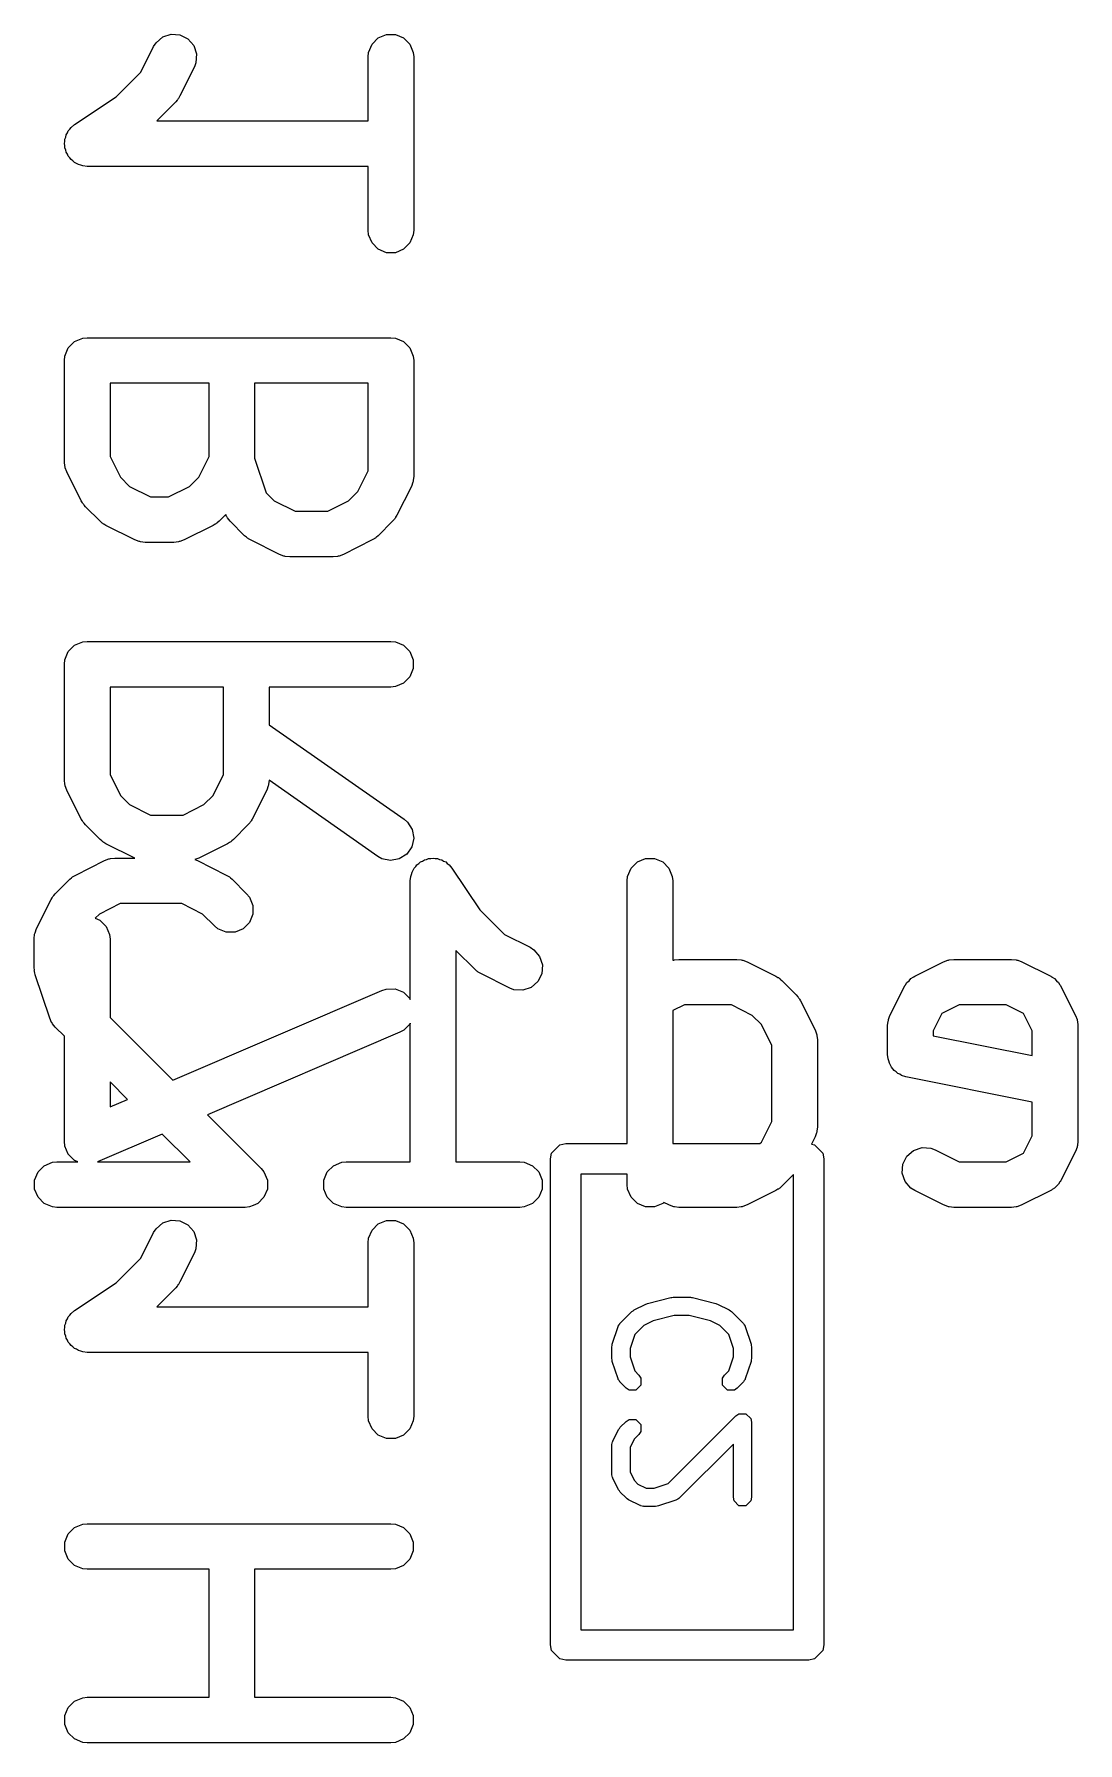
# Model space of a CAD drawing. Header units: inches. Extents: x -0.02 to 1.22, y 0 to 2.04.
# Drawn here: x 0.0693 to 0.2046, y 0.9751 to 1.1966 of the extents above; entities that cross this region are included whole.
import ezdxf

# ---------------------------------------------------------------- set-up
doc = ezdxf.new("R2010")
doc.units = ezdxf.units.IN
doc.header["$MEASUREMENT"] = 0
doc.layers.add('BLACK', color=250, linetype='CONTINUOUS')

msp = doc.modelspace()

# ---------------------------------------------------------------- linework, layer by layer
at = {"layer": 'BLACK', "linetype": 'CONTINUOUS'}
for p, q in [((0.08509, 1.19545), (0.08596, 1.19621)), ((0.08596, 1.19621), (0.08705, 1.19657)), ((0.08705, 1.19657), (0.0882, 1.19649)), ((0.0882, 1.19649), (0.08923, 1.19598)), ((0.11309, 1.19529), (0.1139, 1.1961)), ((0.1139, 1.1961), (0.11497, 1.19654)), ((0.11497, 1.19654), (0.11612, 1.19654)), ((0.11612, 1.19654), (0.11718, 1.1961)), ((0.11718, 1.1961), (0.118, 1.19529)), ((0.08312, 1.19164), (0.08478, 1.19497)), ((0.08478, 1.19497), (0.08509, 1.19545)), ((0.08923, 1.19598), (0.08999, 1.19511)), ((0.08999, 1.19511), (0.09035, 1.19401)), ((0.09035, 1.19401), (0.09027, 1.19286)), ((0.11259, 1.19364), (0.11265, 1.19422)), ((0.11265, 1.19422), (0.11309, 1.19529)), ((0.118, 1.19529), (0.11844, 1.19422)), ((0.11844, 1.19422), (0.1185, 1.19364)), ((0.07992, 1.18844), (0.08312, 1.19164)), ((0.09006, 1.19232), (0.08819, 1.18857)), ((0.09027, 1.19286), (0.09006, 1.19232)), ((0.11259, 1.18535), (0.11259, 1.19364)), ((0.1185, 1.19364), (0.1185, 1.17115)), ((0.07454, 1.18485), (0.07992, 1.18844)), ((0.08764, 1.18781), (0.08518, 1.18535)), ((0.08782, 1.18803), (0.08764, 1.18781)), ((0.08788, 1.18808), (0.08782, 1.18803)), ((0.08794, 1.18817), (0.08788, 1.18808)), ((0.088, 1.18825), (0.08794, 1.18817)), ((0.08803, 1.18833), (0.088, 1.18825)), ((0.08819, 1.18857), (0.08803, 1.18833)), ((0.08518, 1.18535), (0.11259, 1.18535)), ((0.07328, 1.18297), (0.07339, 1.18324)), ((0.07328, 1.18268), (0.07328, 1.18297)), ((0.07339, 1.18324), (0.07345, 1.18353)), ((0.07345, 1.18353), (0.07361, 1.18377)), ((0.07361, 1.18377), (0.07372, 1.18404)), ((0.07372, 1.18404), (0.07393, 1.18424)), ((0.07393, 1.18424), (0.07409, 1.18449)), ((0.07409, 1.18449), (0.07453, 1.18485)), ((0.07453, 1.18485), (0.07453, 1.18485)), ((0.07453, 1.18485), (0.07453, 1.18485)), ((0.07453, 1.18485), (0.07454, 1.18485)), ((0.07322, 1.1824), (0.07328, 1.18268)), ((0.07328, 1.18211), (0.07322, 1.1824)), ((0.07328, 1.18182), (0.07328, 1.18211)), ((0.07339, 1.18155), (0.07328, 1.18182)), ((0.07344, 1.18127), (0.07339, 1.18155)), ((0.07361, 1.18103), (0.07344, 1.18127)), ((0.07372, 1.18076), (0.07361, 1.18103)), ((0.07392, 1.18055), (0.07372, 1.18076)), ((0.07408, 1.18031), (0.07392, 1.18055)), ((0.07433, 1.18015), (0.07408, 1.18031)), ((0.07453, 1.17994), (0.07433, 1.18015)), ((0.0748, 1.17983), (0.07453, 1.17994)), ((0.07504, 1.17967), (0.0748, 1.17983)), ((0.07533, 1.17961), (0.07504, 1.17967)), ((0.0756, 1.1795), (0.07533, 1.17961)), ((0.07617, 1.17944), (0.0756, 1.1795)), ((0.11259, 1.17944), (0.07617, 1.17944)), ((0.07617, 1.17944), (0.07617, 1.17944)), ((0.07617, 1.17944), (0.07617, 1.17944)), ((0.07617, 1.17944), (0.07617, 1.17944)), ((0.11259, 1.17115), (0.11259, 1.17944)), ((0.11265, 1.17057), (0.11259, 1.17115)), ((0.11309, 1.16951), (0.11265, 1.17057)), ((0.1139, 1.16869), (0.11309, 1.16951)), ((0.118, 1.16951), (0.11718, 1.16869)), ((0.11844, 1.17057), (0.118, 1.16951)), ((0.1185, 1.17115), (0.11844, 1.17057)), ((0.11497, 1.16825), (0.1139, 1.16869)), ((0.11612, 1.16825), (0.11497, 1.16825)), ((0.11718, 1.16869), (0.11612, 1.16825)), ((0.07372, 1.15591), (0.07453, 1.15673)), ((0.07453, 1.15673), (0.0756, 1.15717)), ((0.0756, 1.15717), (0.07617, 1.15723)), ((0.07617, 1.15723), (0.11554, 1.15723)), ((0.11554, 1.15723), (0.11612, 1.15717)), ((0.11612, 1.15717), (0.11718, 1.15673)), ((0.11718, 1.15673), (0.118, 1.15591)), ((0.07322, 1.15427), (0.07328, 1.15485)), ((0.07322, 1.14115), (0.07322, 1.15427)), ((0.07328, 1.15485), (0.07372, 1.15591)), ((0.118, 1.15591), (0.11844, 1.15485)), ((0.11844, 1.15485), (0.1185, 1.15427)), ((0.1185, 1.15427), (0.1185, 1.13928)), ((0.09197, 1.15132), (0.07913, 1.15132)), ((0.07913, 1.15132), (0.07913, 1.14185)), ((0.09197, 1.14185), (0.09197, 1.15132)), ((0.11259, 1.15132), (0.09787, 1.15132)), ((0.09787, 1.15132), (0.09787, 1.14163)), ((0.11259, 1.13997), (0.11259, 1.15132)), ((0.07328, 1.14058), (0.07322, 1.14115)), ((0.07913, 1.14185), (0.08048, 1.13915)), ((0.09062, 1.13915), (0.09197, 1.14185)), ((0.09787, 1.14163), (0.09938, 1.13712)), ((0.07332, 1.14048), (0.07328, 1.14058)), ((0.07333, 1.14037), (0.07332, 1.14048)), ((0.07353, 1.13983), (0.07333, 1.14037)), ((0.07541, 1.13608), (0.07353, 1.13983)), ((0.08048, 1.13915), (0.08167, 1.13795)), ((0.08942, 1.13795), (0.09062, 1.13915)), ((0.11124, 1.13728), (0.11259, 1.13997)), ((0.11839, 1.1385), (0.11819, 1.13796)), ((0.1184, 1.1386), (0.11839, 1.1385)), ((0.11844, 1.1387), (0.1184, 1.1386)), ((0.1185, 1.13928), (0.11844, 1.1387)), ((0.08167, 1.13795), (0.08437, 1.1366)), ((0.08437, 1.1366), (0.08673, 1.1366)), ((0.08673, 1.1366), (0.08942, 1.13795)), ((0.09938, 1.13712), (0.10042, 1.13608)), ((0.11005, 1.13608), (0.11124, 1.13728)), ((0.11819, 1.13796), (0.11631, 1.13421)), ((0.07556, 1.13583), (0.07541, 1.13608)), ((0.07559, 1.13576), (0.07556, 1.13583)), ((0.07566, 1.13568), (0.07559, 1.13576)), ((0.07572, 1.13559), (0.07566, 1.13568)), ((0.07578, 1.13554), (0.07572, 1.13559)), ((0.07596, 1.13531), (0.07578, 1.13554)), ((0.07784, 1.13344), (0.07596, 1.13531)), ((0.09412, 1.1343), (0.09326, 1.13344)), ((0.09423, 1.13406), (0.09412, 1.1343)), ((0.0943, 1.13398), (0.09423, 1.13406)), ((0.09434, 1.13389), (0.0943, 1.13398)), ((0.10042, 1.13608), (0.10312, 1.13473)), ((0.10312, 1.13473), (0.10735, 1.13473)), ((0.10735, 1.13473), (0.11005, 1.13608)), ((0.11631, 1.13421), (0.11615, 1.13396)), ((0.07806, 1.13325), (0.07784, 1.13344)), ((0.07811, 1.13319), (0.07806, 1.13325)), ((0.0782, 1.13314), (0.07811, 1.13319)), ((0.07828, 1.13307), (0.0782, 1.13314)), ((0.07835, 1.13304), (0.07828, 1.13307)), ((0.0786, 1.13289), (0.07835, 1.13304)), ((0.08235, 1.13101), (0.0786, 1.13289)), ((0.09249, 1.13289), (0.08874, 1.13101)), ((0.09274, 1.13304), (0.09249, 1.13289)), ((0.09281, 1.13307), (0.09274, 1.13304)), ((0.09289, 1.13314), (0.09281, 1.13307)), ((0.09298, 1.13319), (0.09289, 1.13314)), ((0.09303, 1.13325), (0.09298, 1.13319)), ((0.09326, 1.13344), (0.09303, 1.13325)), ((0.09471, 1.13344), (0.09434, 1.13389)), ((0.09658, 1.13156), (0.09471, 1.13344)), ((0.11576, 1.13344), (0.11388, 1.13156)), ((0.11594, 1.13367), (0.11576, 1.13344)), ((0.116, 1.13372), (0.11594, 1.13367)), ((0.11606, 1.13381), (0.116, 1.13372)), ((0.11612, 1.13389), (0.11606, 1.13381)), ((0.11615, 1.13396), (0.11612, 1.13389)), ((0.08289, 1.1308), (0.08235, 1.13101)), ((0.083, 1.1308), (0.08289, 1.1308)), ((0.0831, 1.13076), (0.083, 1.1308)), ((0.08367, 1.1307), (0.0831, 1.13076)), ((0.08742, 1.1307), (0.08367, 1.1307)), ((0.088, 1.13076), (0.08742, 1.1307)), ((0.0881, 1.1308), (0.088, 1.13076)), ((0.0882, 1.1308), (0.0881, 1.1308)), ((0.08874, 1.13101), (0.0882, 1.1308)), ((0.09681, 1.13138), (0.09658, 1.13156)), ((0.09686, 1.13132), (0.09681, 1.13138)), ((0.09695, 1.13126), (0.09686, 1.13132)), ((0.09703, 1.1312), (0.09695, 1.13126)), ((0.0971, 1.13117), (0.09703, 1.1312)), ((0.09735, 1.13101), (0.0971, 1.13117)), ((0.1011, 1.12914), (0.09735, 1.13101)), ((0.11311, 1.13101), (0.10937, 1.12914)), ((0.11336, 1.13117), (0.11311, 1.13101)), ((0.11343, 1.1312), (0.11336, 1.13117)), ((0.11352, 1.13126), (0.11343, 1.1312)), ((0.1136, 1.13132), (0.11352, 1.13126)), ((0.11366, 1.13138), (0.1136, 1.13132)), ((0.11388, 1.13156), (0.11366, 1.13138)), ((0.10164, 1.12893), (0.1011, 1.12914)), ((0.10175, 1.12892), (0.10164, 1.12893)), ((0.10184, 1.12888), (0.10175, 1.12892)), ((0.10242, 1.12882), (0.10184, 1.12888)), ((0.10804, 1.12882), (0.10242, 1.12882)), ((0.10862, 1.12888), (0.10804, 1.12882)), ((0.10872, 1.12892), (0.10862, 1.12888)), ((0.10882, 1.12893), (0.10872, 1.12892)), ((0.10937, 1.12914), (0.10882, 1.12893)), ((0.07328, 1.11548), (0.07372, 1.11654)), ((0.07372, 1.11654), (0.07453, 1.11736)), ((0.07453, 1.11736), (0.0756, 1.1178)), ((0.0756, 1.1178), (0.07617, 1.11786)), ((0.07617, 1.11786), (0.11554, 1.11786)), ((0.11554, 1.11786), (0.11612, 1.1178)), ((0.11612, 1.1178), (0.11718, 1.11736)), ((0.11718, 1.11736), (0.118, 1.11654)), ((0.118, 1.11654), (0.11844, 1.11548)), ((0.07322, 1.1149), (0.07328, 1.11548)), ((0.07322, 1.09991), (0.07322, 1.1149)), ((0.11844, 1.11433), (0.118, 1.11326)), ((0.11844, 1.11548), (0.11844, 1.11433)), ((0.09384, 1.11195), (0.07913, 1.11195)), ((0.07913, 1.11195), (0.07913, 1.1006)), ((0.09384, 1.1006), (0.09384, 1.11195)), ((0.11554, 1.11195), (0.09975, 1.11195)), ((0.09975, 1.11195), (0.09975, 1.10707)), ((0.11612, 1.11201), (0.11554, 1.11195)), ((0.11718, 1.11245), (0.11612, 1.11201)), ((0.118, 1.11326), (0.11718, 1.11245)), ((0.09975, 1.10707), (0.11724, 1.09483)), ((0.07328, 1.09933), (0.07322, 1.09991)), ((0.07332, 1.09923), (0.07328, 1.09933)), ((0.07333, 1.09913), (0.07332, 1.09923)), ((0.07353, 1.09859), (0.07333, 1.09913)), ((0.07541, 1.09484), (0.07353, 1.09859)), ((0.07913, 1.1006), (0.08048, 1.09791)), ((0.09249, 1.09791), (0.09384, 1.1006)), ((0.09944, 1.09859), (0.09756, 1.09484)), ((0.09964, 1.09913), (0.09944, 1.09859)), ((0.09965, 1.09923), (0.09964, 1.09913)), ((0.09969, 1.09933), (0.09965, 1.09923)), ((0.09974, 1.09986), (0.09969, 1.09933)), ((0.11385, 1.08999), (0.09974, 1.09986)), ((0.08048, 1.09791), (0.08167, 1.09671)), ((0.08167, 1.09671), (0.08437, 1.09536)), ((0.0886, 1.09536), (0.0913, 1.09671)), ((0.0913, 1.09671), (0.09249, 1.09791)), ((0.07556, 1.09459), (0.07541, 1.09484)), ((0.07559, 1.09452), (0.07556, 1.09459)), ((0.07566, 1.09444), (0.07559, 1.09452)), ((0.07572, 1.09435), (0.07566, 1.09444)), ((0.07578, 1.0943), (0.07572, 1.09435)), ((0.07596, 1.09407), (0.07578, 1.0943)), ((0.08437, 1.09536), (0.0886, 1.09536)), ((0.0972, 1.0943), (0.09701, 1.09407)), ((0.09725, 1.09435), (0.0972, 1.0943)), ((0.09731, 1.09444), (0.09725, 1.09435)), ((0.09738, 1.09452), (0.09731, 1.09444)), ((0.09741, 1.09459), (0.09738, 1.09452)), ((0.09756, 1.09484), (0.09741, 1.09459)), ((0.11724, 1.09483), (0.11768, 1.09445)), ((0.11768, 1.09445), (0.1183, 1.09348)), ((0.07784, 1.09219), (0.07596, 1.09407)), ((0.07806, 1.09201), (0.07784, 1.09219)), ((0.07811, 1.09195), (0.07806, 1.09201)), ((0.0782, 1.09189), (0.07811, 1.09195)), ((0.09486, 1.09195), (0.09477, 1.09189)), ((0.09491, 1.09201), (0.09486, 1.09195)), ((0.09513, 1.09219), (0.09491, 1.09201)), ((0.09701, 1.09407), (0.09513, 1.09219)), ((0.1185, 1.09234), (0.11825, 1.09122)), ((0.1183, 1.09348), (0.1185, 1.09234)), ((0.07828, 1.09183), (0.0782, 1.09189)), ((0.07835, 1.0918), (0.07828, 1.09183)), ((0.0786, 1.09164), (0.07835, 1.0918)), ((0.08234, 1.08977), (0.0786, 1.09164)), ((0.07908, 1.08967), (0.07918, 1.08971)), ((0.07918, 1.08971), (0.07975, 1.08977)), ((0.07975, 1.08977), (0.08234, 1.08977)), ((0.09062, 1.08977), (0.09013, 1.08958)), ((0.09437, 1.09164), (0.09062, 1.08977)), ((0.09462, 1.0918), (0.09437, 1.09164)), ((0.09469, 1.09183), (0.09462, 1.0918)), ((0.09477, 1.09189), (0.09469, 1.09183)), ((0.11436, 1.0897), (0.11385, 1.08999)), ((0.11548, 1.08946), (0.11436, 1.0897)), ((0.11759, 1.09027), (0.11661, 1.08966)), ((0.11825, 1.09122), (0.11759, 1.09027)), ((0.12015, 1.0896), (0.12042, 1.08971)), ((0.12042, 1.08971), (0.12071, 1.08971)), ((0.12071, 1.08971), (0.121, 1.08977)), ((0.121, 1.08977), (0.12128, 1.08971)), ((0.12128, 1.08971), (0.12157, 1.08971)), ((0.12157, 1.08971), (0.12184, 1.0896)), ((0.14748, 1.08927), (0.14854, 1.08971)), ((0.14854, 1.08971), (0.14969, 1.08971)), ((0.14969, 1.08971), (0.15076, 1.08927)), ((0.07443, 1.08743), (0.07468, 1.08758)), ((0.07468, 1.08758), (0.07843, 1.08946)), ((0.07843, 1.08946), (0.07897, 1.08967)), ((0.07897, 1.08967), (0.07908, 1.08967)), ((0.09013, 1.08958), (0.09045, 1.08946)), ((0.09045, 1.08946), (0.0942, 1.08758)), ((0.0942, 1.08758), (0.09444, 1.08743)), ((0.11661, 1.08966), (0.11548, 1.08946)), ((0.1181, 1.08739), (0.11821, 1.08766)), ((0.11821, 1.08766), (0.11827, 1.08795)), ((0.11827, 1.08795), (0.11843, 1.08819)), ((0.11843, 1.08819), (0.11854, 1.08846)), ((0.11854, 1.08846), (0.11875, 1.08867)), ((0.11875, 1.08867), (0.11891, 1.08891)), ((0.11891, 1.08891), (0.11915, 1.08907)), ((0.11915, 1.08907), (0.11936, 1.08927)), ((0.11936, 1.08927), (0.11963, 1.08939)), ((0.11963, 1.08939), (0.11987, 1.08955)), ((0.11987, 1.08955), (0.12015, 1.0896)), ((0.12184, 1.0896), (0.12213, 1.08954)), ((0.12213, 1.08954), (0.12237, 1.08938)), ((0.12237, 1.08938), (0.12264, 1.08927)), ((0.12264, 1.08927), (0.12284, 1.08907)), ((0.12284, 1.08907), (0.12309, 1.0889)), ((0.12309, 1.0889), (0.12345, 1.08846)), ((0.12345, 1.08846), (0.12345, 1.08846)), ((0.12345, 1.08846), (0.12345, 1.08846)), ((0.12345, 1.08846), (0.12345, 1.08846)), ((0.12345, 1.08846), (0.12704, 1.08308)), ((0.14622, 1.08739), (0.14666, 1.08846)), ((0.14666, 1.08846), (0.14748, 1.08927)), ((0.15076, 1.08927), (0.15157, 1.08846)), ((0.15157, 1.08846), (0.15201, 1.08739)), ((0.07204, 1.08516), (0.07391, 1.08703)), ((0.07391, 1.08703), (0.07414, 1.08722)), ((0.07414, 1.08722), (0.07419, 1.08728)), ((0.07419, 1.08728), (0.07428, 1.08733)), ((0.07428, 1.08733), (0.07436, 1.0874)), ((0.07436, 1.0874), (0.07443, 1.08743)), ((0.09444, 1.08743), (0.09452, 1.0874)), ((0.09452, 1.0874), (0.0946, 1.08733)), ((0.0946, 1.08733), (0.09469, 1.08728)), ((0.09469, 1.08728), (0.09474, 1.08722)), ((0.09474, 1.08722), (0.09496, 1.08703)), ((0.09496, 1.08703), (0.09684, 1.08516)), ((0.11804, 1.07143), (0.11804, 1.08682)), ((0.11804, 1.08682), (0.11804, 1.08682)), ((0.11804, 1.08682), (0.11804, 1.08682)), ((0.11804, 1.08682), (0.11805, 1.08682)), ((0.11805, 1.08682), (0.1181, 1.08739)), ((0.14617, 1.08682), (0.14622, 1.08739)), ((0.14617, 1.05276), (0.14617, 1.08682)), ((0.15201, 1.08739), (0.15207, 1.08682)), ((0.15207, 1.08682), (0.15207, 1.07654)), ((0.06961, 1.08064), (0.07149, 1.08439)), ((0.07149, 1.08439), (0.07164, 1.08464)), ((0.07164, 1.08464), (0.07167, 1.08471)), ((0.07167, 1.08471), (0.07174, 1.08479)), ((0.07174, 1.08479), (0.0718, 1.08488)), ((0.0718, 1.08488), (0.07185, 1.08493)), ((0.07185, 1.08493), (0.07204, 1.08516)), ((0.08045, 1.08387), (0.07775, 1.08252)), ((0.08843, 1.08387), (0.08045, 1.08387)), ((0.09113, 1.08252), (0.08843, 1.08387)), ((0.09684, 1.08516), (0.09721, 1.08471)), ((0.09721, 1.08471), (0.09765, 1.08364)), ((0.09765, 1.08364), (0.09765, 1.08249)), ((0.12704, 1.08308), (0.13025, 1.07987)), ((0.07775, 1.08252), (0.07722, 1.08199)), ((0.07722, 1.08199), (0.07781, 1.08174)), ((0.07781, 1.08174), (0.07863, 1.08092)), ((0.07863, 1.08092), (0.07907, 1.07986)), ((0.09266, 1.08098), (0.09113, 1.08252)), ((0.09311, 1.08061), (0.09266, 1.08098)), ((0.09721, 1.08143), (0.09639, 1.08061)), ((0.09765, 1.08249), (0.09721, 1.08143)), ((0.0693, 1.07932), (0.06936, 1.0799)), ((0.0693, 1.07557), (0.0693, 1.07932)), ((0.06936, 1.0799), (0.0694, 1.07999)), ((0.0694, 1.07999), (0.06941, 1.0801)), ((0.06941, 1.0801), (0.06961, 1.08064)), ((0.07907, 1.07986), (0.07913, 1.07928)), ((0.07913, 1.07928), (0.07913, 1.06912)), ((0.09417, 1.08017), (0.09311, 1.08061)), ((0.09533, 1.08017), (0.09417, 1.08017)), ((0.09639, 1.08061), (0.09533, 1.08017)), ((0.13025, 1.07987), (0.13357, 1.07821)), ((0.12641, 1.07536), (0.12395, 1.07781)), ((0.12395, 1.07781), (0.12395, 1.0504)), ((0.13357, 1.07821), (0.13406, 1.0779)), ((0.13406, 1.0779), (0.13481, 1.07703)), ((0.13481, 1.07703), (0.13518, 1.07594)), ((0.15207, 1.07654), (0.15209, 1.07654)), ((0.15209, 1.07654), (0.15219, 1.07655)), ((0.15219, 1.07655), (0.15229, 1.07659)), ((0.15229, 1.07659), (0.15287, 1.07665)), ((0.15287, 1.07665), (0.16037, 1.07665)), ((0.16037, 1.07665), (0.16094, 1.07659)), ((0.16094, 1.07659), (0.16104, 1.07655)), ((0.16104, 1.07655), (0.16115, 1.07654)), ((0.16115, 1.07654), (0.16169, 1.07634)), ((0.18717, 1.07634), (0.18771, 1.07654)), ((0.18771, 1.07654), (0.18781, 1.07655)), ((0.18781, 1.07655), (0.18791, 1.07659)), ((0.18791, 1.07659), (0.18849, 1.07665)), ((0.18849, 1.07665), (0.19599, 1.07665)), ((0.19599, 1.07665), (0.19656, 1.07659)), ((0.19656, 1.07659), (0.19666, 1.07655)), ((0.19666, 1.07655), (0.19677, 1.07654)), ((0.19677, 1.07654), (0.19731, 1.07634)), ((0.06933, 1.07528), (0.0693, 1.07557)), ((0.06932, 1.0752), (0.06933, 1.07528)), ((0.06935, 1.0751), (0.06932, 1.0752)), ((0.06936, 1.07499), (0.06935, 1.0751)), ((0.06939, 1.07492), (0.06936, 1.07499)), ((0.06945, 1.07464), (0.06939, 1.07492)), ((0.07133, 1.06901), (0.06945, 1.07464)), ((0.12663, 1.07517), (0.12641, 1.07536)), ((0.12669, 1.07511), (0.12663, 1.07517)), ((0.12677, 1.07506), (0.12669, 1.07511)), ((0.12686, 1.07499), (0.12677, 1.07506)), ((0.12693, 1.07496), (0.12686, 1.07499)), ((0.12718, 1.0748), (0.12693, 1.07496)), ((0.13093, 1.07293), (0.12718, 1.0748)), ((0.13509, 1.07479), (0.13458, 1.07376)), ((0.13518, 1.07594), (0.13509, 1.07479)), ((0.16169, 1.07634), (0.16544, 1.07446)), ((0.16544, 1.07446), (0.16569, 1.07431)), ((0.16569, 1.07431), (0.16576, 1.07428)), ((0.16576, 1.07428), (0.16584, 1.07421)), ((0.16584, 1.07421), (0.16593, 1.07415)), ((0.18293, 1.07415), (0.18322, 1.07434)), ((0.18322, 1.07434), (0.18328, 1.07439)), ((0.18328, 1.07439), (0.18332, 1.0744)), ((0.18332, 1.0744), (0.18342, 1.07446)), ((0.18342, 1.07446), (0.18717, 1.07634)), ((0.19731, 1.07634), (0.20106, 1.07446)), ((0.20106, 1.07446), (0.20115, 1.0744)), ((0.20115, 1.0744), (0.2012, 1.07439)), ((0.2012, 1.07439), (0.20126, 1.07434)), ((0.20126, 1.07434), (0.20155, 1.07415)), ((0.08725, 1.061), (0.11438, 1.07262)), ((0.11438, 1.07262), (0.11493, 1.0728)), ((0.11493, 1.0728), (0.11608, 1.07281)), ((0.11608, 1.07281), (0.11715, 1.07238)), ((0.11715, 1.07238), (0.11798, 1.07158)), ((0.13147, 1.07272), (0.13093, 1.07293)), ((0.13262, 1.07264), (0.13147, 1.07272)), ((0.13371, 1.073), (0.13262, 1.07264)), ((0.13458, 1.07376), (0.13371, 1.073)), ((0.16593, 1.07415), (0.16598, 1.07409)), ((0.16598, 1.07409), (0.1662, 1.07391)), ((0.1662, 1.07391), (0.16808, 1.07203)), ((0.16808, 1.07203), (0.16827, 1.07181)), ((0.18022, 1.06939), (0.1821, 1.07314)), ((0.1821, 1.07314), (0.18216, 1.07324)), ((0.18216, 1.07324), (0.18217, 1.07328)), ((0.18217, 1.07328), (0.18222, 1.07334)), ((0.18222, 1.07334), (0.18241, 1.07363)), ((0.18241, 1.07363), (0.18269, 1.07387)), ((0.18269, 1.07387), (0.18293, 1.07415)), ((0.20155, 1.07415), (0.20179, 1.07387)), ((0.20179, 1.07387), (0.20207, 1.07363)), ((0.20207, 1.07363), (0.20225, 1.07334)), ((0.20225, 1.07334), (0.2023, 1.07328)), ((0.2023, 1.07328), (0.20232, 1.07324)), ((0.20232, 1.07324), (0.20238, 1.07314)), ((0.20238, 1.07314), (0.20425, 1.06939)), ((0.11798, 1.07158), (0.11804, 1.07143)), ((0.15357, 1.07074), (0.15207, 1.07)), ((0.15207, 1.07), (0.15207, 1.05276)), ((0.15967, 1.07074), (0.15357, 1.07074)), ((0.16237, 1.06939), (0.15967, 1.07074)), ((0.16827, 1.07181), (0.16832, 1.07176)), ((0.16832, 1.07176), (0.16838, 1.07167)), ((0.16838, 1.07167), (0.16845, 1.07159)), ((0.16845, 1.07159), (0.16848, 1.07151)), ((0.16848, 1.07151), (0.16863, 1.07127)), ((0.16863, 1.07127), (0.17051, 1.06752)), ((0.18919, 1.07074), (0.18694, 1.06962)), ((0.19529, 1.07074), (0.18919, 1.07074)), ((0.19754, 1.06962), (0.19529, 1.07074)), ((0.07156, 1.06848), (0.07133, 1.06901)), ((0.07163, 1.0684), (0.07156, 1.06848)), ((0.07167, 1.0683), (0.07163, 1.0684)), ((0.07204, 1.06786), (0.07167, 1.0683)), ((0.07322, 1.06668), (0.07204, 1.06786)), ((0.07913, 1.06912), (0.08725, 1.061)), ((0.11802, 1.0683), (0.11721, 1.06748)), ((0.11804, 1.06836), (0.11802, 1.0683)), ((0.11804, 1.0504), (0.11804, 1.06836)), ((0.16356, 1.0682), (0.16237, 1.06939)), ((0.16491, 1.0655), (0.16356, 1.0682)), ((0.17991, 1.06807), (0.17997, 1.06865)), ((0.17991, 1.06432), (0.17991, 1.06807)), ((0.17997, 1.06865), (0.18001, 1.06874)), ((0.18001, 1.06874), (0.18002, 1.06885)), ((0.18002, 1.06885), (0.18022, 1.06939)), ((0.18694, 1.06962), (0.18582, 1.06737)), ((0.19866, 1.06737), (0.19754, 1.06962)), ((0.20425, 1.06939), (0.20446, 1.06885)), ((0.20446, 1.06885), (0.20447, 1.06874)), ((0.20447, 1.06874), (0.20451, 1.06865)), ((0.20451, 1.06865), (0.20456, 1.06807)), ((0.20456, 1.06807), (0.20456, 1.05307)), ((0.07322, 1.05304), (0.07322, 1.06668)), ((0.11671, 1.0672), (0.09175, 1.0565)), ((0.11721, 1.06748), (0.11671, 1.0672)), ((0.16491, 1.05564), (0.16491, 1.0655)), ((0.17051, 1.06752), (0.17071, 1.06698)), ((0.17071, 1.06698), (0.17072, 1.06687)), ((0.17072, 1.06687), (0.17076, 1.06677)), ((0.17076, 1.06677), (0.17082, 1.0662)), ((0.17082, 1.0662), (0.17082, 1.05495)), ((0.18582, 1.06737), (0.18582, 1.06674)), ((0.18582, 1.06674), (0.19866, 1.06417)), ((0.19866, 1.06417), (0.19866, 1.06737)), ((0.17997, 1.06374), (0.17991, 1.06432)), ((0.18008, 1.06348), (0.17997, 1.06374)), ((0.18014, 1.06319), (0.18008, 1.06348)), ((0.1803, 1.06295), (0.18014, 1.06319)), ((0.18041, 1.06268), (0.1803, 1.06295)), ((0.18061, 1.06248), (0.18041, 1.06268)), ((0.18077, 1.06224), (0.18061, 1.06248)), ((0.18102, 1.06207), (0.18077, 1.06224)), ((0.18122, 1.06187), (0.18102, 1.06207)), ((0.18149, 1.06176), (0.18122, 1.06187)), ((0.18173, 1.06159), (0.18149, 1.06176)), ((0.18229, 1.06143), (0.18173, 1.06159)), ((0.19866, 1.05815), (0.18229, 1.06143)), ((0.08141, 1.05849), (0.07913, 1.06077)), ((0.07913, 1.06077), (0.07913, 1.05752)), ((0.07913, 1.05752), (0.08141, 1.05849)), ((0.09175, 1.0565), (0.09871, 1.04954)), ((0.19866, 1.05377), (0.19866, 1.05815)), ((0.16356, 1.05295), (0.16491, 1.05564)), ((0.17072, 1.05427), (0.17071, 1.05417)), ((0.17076, 1.05437), (0.17072, 1.05427)), ((0.17082, 1.05495), (0.17076, 1.05437)), ((0.07328, 1.05246), (0.07322, 1.05304)), ((0.07328, 1.05244), (0.07328, 1.05246)), ((0.07329, 1.05243), (0.07328, 1.05244)), ((0.07351, 1.05191), (0.07329, 1.05243)), ((0.0859, 1.05399), (0.07752, 1.0504)), ((0.0895, 1.0504), (0.0859, 1.05399)), ((0.13637, 1.05154), (0.13744, 1.05261)), ((0.13744, 1.05261), (0.13819, 1.05276)), ((0.13819, 1.05276), (0.14617, 1.05276)), ((0.15207, 1.05276), (0.16337, 1.05276)), ((0.16337, 1.05276), (0.16356, 1.05295)), ((0.17051, 1.05363), (0.17004, 1.05269)), ((0.17004, 1.05269), (0.17044, 1.05261)), ((0.17044, 1.05261), (0.1715, 1.05154)), ((0.17071, 1.05417), (0.17051, 1.05363)), ((0.18328, 1.05189), (0.18437, 1.05225)), ((0.18437, 1.05225), (0.18552, 1.05217)), ((0.18552, 1.05217), (0.18606, 1.05196)), ((0.19754, 1.05152), (0.19866, 1.05377)), ((0.20446, 1.05229), (0.20425, 1.05175)), ((0.20447, 1.0524), (0.20446, 1.05229)), ((0.20451, 1.0525), (0.20447, 1.0524)), ((0.20456, 1.05307), (0.20451, 1.0525)), ((0.0698, 1.04909), (0.07061, 1.0499)), ((0.07061, 1.0499), (0.07168, 1.05034)), ((0.07168, 1.05034), (0.07225, 1.0504)), ((0.07225, 1.0504), (0.07497, 1.0504)), ((0.07372, 1.0514), (0.07351, 1.05191)), ((0.07373, 1.05138), (0.07372, 1.0514)), ((0.07374, 1.05137), (0.07373, 1.05138)), ((0.07414, 1.05098), (0.07374, 1.05137)), ((0.07453, 1.05058), (0.07414, 1.05098)), ((0.07455, 1.05058), (0.07453, 1.05058)), ((0.07456, 1.05056), (0.07455, 1.05058)), ((0.07497, 1.0504), (0.07456, 1.05056)), ((0.07752, 1.0504), (0.0895, 1.0504)), ((0.10729, 1.04909), (0.10811, 1.0499)), ((0.10811, 1.0499), (0.10917, 1.05034)), ((0.10917, 1.05034), (0.10975, 1.0504)), ((0.10975, 1.0504), (0.11804, 1.0504)), ((0.12395, 1.0504), (0.13225, 1.0504)), ((0.13225, 1.0504), (0.13282, 1.05034)), ((0.13282, 1.05034), (0.13389, 1.0499)), ((0.13389, 1.0499), (0.1347, 1.04909)), ((0.13622, 1.05079), (0.13637, 1.05154)), ((0.13622, 0.9878), (0.13622, 1.05079)), ((0.1715, 1.05154), (0.17165, 1.05079)), ((0.17165, 1.05079), (0.17165, 0.9878)), ((0.18181, 1.04895), (0.18189, 1.0501)), ((0.18189, 1.0501), (0.18241, 1.05113)), ((0.18241, 1.05113), (0.18328, 1.05189)), ((0.18606, 1.05196), (0.18919, 1.0504)), ((0.18919, 1.0504), (0.19529, 1.0504)), ((0.19529, 1.0504), (0.19754, 1.05152)), ((0.20425, 1.05175), (0.20238, 1.048)), ((0.06936, 1.04802), (0.0698, 1.04909)), ((0.06936, 1.04687), (0.06936, 1.04802)), ((0.09871, 1.04954), (0.09908, 1.04909)), ((0.09908, 1.04909), (0.09952, 1.04802)), ((0.09952, 1.04802), (0.09952, 1.04687)), ((0.10685, 1.04802), (0.10729, 1.04909)), ((0.10685, 1.04687), (0.10685, 1.04802)), ((0.1347, 1.04909), (0.13514, 1.04802)), ((0.13514, 1.04802), (0.13514, 1.04687)), ((0.14016, 1.04882), (0.14016, 0.98976)), ((0.14617, 1.04882), (0.14016, 1.04882)), ((0.14617, 1.04745), (0.14617, 1.04882)), ((0.16772, 1.04875), (0.1662, 1.04723)), ((0.16772, 0.98976), (0.16772, 1.04875)), ((0.18217, 1.04786), (0.18181, 1.04895)), ((0.18293, 1.04699), (0.18217, 1.04786)), ((0.20225, 1.0478), (0.20207, 1.04751)), ((0.2023, 1.04786), (0.20225, 1.0478)), ((0.20232, 1.04791), (0.2023, 1.04786)), ((0.20238, 1.048), (0.20232, 1.04791)), ((0.0698, 1.04581), (0.06936, 1.04687)), ((0.07061, 1.04499), (0.0698, 1.04581)), ((0.09908, 1.04581), (0.09827, 1.04499)), ((0.09952, 1.04687), (0.09908, 1.04581)), ((0.10729, 1.04581), (0.10685, 1.04687)), ((0.10811, 1.04499), (0.10729, 1.04581)), ((0.1347, 1.04581), (0.13389, 1.04499)), ((0.13514, 1.04687), (0.1347, 1.04581)), ((0.14622, 1.04687), (0.14617, 1.04745)), ((0.14666, 1.04581), (0.14622, 1.04687)), ((0.14748, 1.04499), (0.14666, 1.04581)), ((0.16544, 1.04668), (0.16169, 1.04481)), ((0.16569, 1.04684), (0.16544, 1.04668)), ((0.16576, 1.04687), (0.16569, 1.04684)), ((0.16584, 1.04693), (0.16576, 1.04687)), ((0.16593, 1.04699), (0.16584, 1.04693)), ((0.16598, 1.04705), (0.16593, 1.04699)), ((0.1662, 1.04723), (0.16598, 1.04705)), ((0.18342, 1.04668), (0.18293, 1.04699)), ((0.18717, 1.04481), (0.18342, 1.04668)), ((0.20106, 1.04668), (0.19731, 1.04481)), ((0.20115, 1.04674), (0.20106, 1.04668)), ((0.2012, 1.04676), (0.20115, 1.04674)), ((0.20126, 1.04681), (0.2012, 1.04676)), ((0.20155, 1.04699), (0.20126, 1.04681)), ((0.20179, 1.04727), (0.20155, 1.04699)), ((0.20207, 1.04751), (0.20179, 1.04727)), ((0.07168, 1.04455), (0.07061, 1.04499)), ((0.07225, 1.0445), (0.07168, 1.04455)), ((0.09663, 1.0445), (0.07225, 1.0445)), ((0.0972, 1.04455), (0.09663, 1.0445)), ((0.09769, 1.04475), (0.0972, 1.04455)), ((0.09827, 1.04499), (0.09769, 1.04475)), ((0.10917, 1.04455), (0.10811, 1.04499)), ((0.10975, 1.0445), (0.10917, 1.04455)), ((0.13225, 1.0445), (0.10975, 1.0445)), ((0.13282, 1.04455), (0.13225, 1.0445)), ((0.13389, 1.04499), (0.13282, 1.04455)), ((0.14854, 1.04455), (0.14748, 1.04499)), ((0.14969, 1.04455), (0.14854, 1.04455)), ((0.15076, 1.04499), (0.14969, 1.04455)), ((0.1509, 1.04513), (0.15076, 1.04499)), ((0.15155, 1.04481), (0.1509, 1.04513)), ((0.15209, 1.0446), (0.15155, 1.04481)), ((0.15219, 1.04459), (0.15209, 1.0446)), ((0.15229, 1.04455), (0.15219, 1.04459)), ((0.15287, 1.0445), (0.15229, 1.04455)), ((0.16037, 1.0445), (0.15287, 1.0445)), ((0.16094, 1.04455), (0.16037, 1.0445)), ((0.16104, 1.04459), (0.16094, 1.04455)), ((0.16115, 1.0446), (0.16104, 1.04459)), ((0.16169, 1.04481), (0.16115, 1.0446)), ((0.18771, 1.0446), (0.18717, 1.04481)), ((0.18781, 1.04459), (0.18771, 1.0446)), ((0.18791, 1.04455), (0.18781, 1.04459)), ((0.18849, 1.0445), (0.18791, 1.04455)), ((0.19599, 1.0445), (0.18849, 1.0445)), ((0.19656, 1.04455), (0.19599, 1.0445)), ((0.19666, 1.04459), (0.19656, 1.04455)), ((0.19677, 1.0446), (0.19666, 1.04459)), ((0.19731, 1.04481), (0.19677, 1.0446)), ((0.08312, 1.03791), (0.08478, 1.04123)), ((0.08478, 1.04123), (0.08509, 1.04172)), ((0.08509, 1.04172), (0.08596, 1.04248)), ((0.08596, 1.04248), (0.08705, 1.04284)), ((0.08705, 1.04284), (0.0882, 1.04276)), ((0.0882, 1.04276), (0.08923, 1.04225)), ((0.08923, 1.04225), (0.08999, 1.04138)), ((0.08999, 1.04138), (0.09035, 1.04028)), ((0.11265, 1.04049), (0.11309, 1.04155)), ((0.11309, 1.04155), (0.1139, 1.04237)), ((0.1139, 1.04237), (0.11497, 1.04281)), ((0.11497, 1.04281), (0.11612, 1.04281)), ((0.11612, 1.04281), (0.11718, 1.04237)), ((0.11718, 1.04237), (0.118, 1.04155)), ((0.118, 1.04155), (0.11844, 1.04049)), ((0.09027, 1.03913), (0.09006, 1.03859)), ((0.09035, 1.04028), (0.09027, 1.03913)), ((0.11259, 1.03991), (0.11265, 1.04049)), ((0.11259, 1.03162), (0.11259, 1.03991)), ((0.11844, 1.04049), (0.1185, 1.03991)), ((0.1185, 1.03991), (0.1185, 1.01742)), ((0.07992, 1.03471), (0.08312, 1.03791)), ((0.09006, 1.03859), (0.08819, 1.03484)), ((0.07454, 1.03112), (0.07992, 1.03471)), ((0.08788, 1.03435), (0.08782, 1.0343)), ((0.08794, 1.03444), (0.08788, 1.03435)), ((0.088, 1.03452), (0.08794, 1.03444)), ((0.08803, 1.0346), (0.088, 1.03452)), ((0.08819, 1.03484), (0.08803, 1.0346)), ((0.08764, 1.03408), (0.08518, 1.03162)), ((0.08782, 1.0343), (0.08764, 1.03408)), ((0.14881, 1.03206), (0.15181, 1.03281)), ((0.15181, 1.03281), (0.15196, 1.03282)), ((0.15196, 1.03282), (0.1521, 1.03285)), ((0.1521, 1.03285), (0.15435, 1.03285)), ((0.15435, 1.03285), (0.15449, 1.03282)), ((0.15449, 1.03282), (0.15464, 1.03281)), ((0.15464, 1.03281), (0.15764, 1.03206)), ((0.07345, 1.0298), (0.07361, 1.03004)), ((0.07361, 1.03004), (0.07372, 1.03031)), ((0.07372, 1.03031), (0.07393, 1.03051)), ((0.07393, 1.03051), (0.07409, 1.03076)), ((0.07409, 1.03076), (0.07453, 1.03112)), ((0.07453, 1.03112), (0.07453, 1.03112)), ((0.07453, 1.03112), (0.07453, 1.03112)), ((0.07453, 1.03112), (0.07454, 1.03112)), ((0.08518, 1.03162), (0.11259, 1.03162)), ((0.14527, 1.0295), (0.14677, 1.031)), ((0.14677, 1.031), (0.14692, 1.03111)), ((0.14692, 1.03111), (0.14707, 1.03122)), ((0.14707, 1.03122), (0.14857, 1.03197)), ((0.14857, 1.03197), (0.1487, 1.03201)), ((0.1487, 1.03201), (0.14881, 1.03206)), ((0.15225, 1.03048), (0.14951, 1.0298)), ((0.15421, 1.03048), (0.15225, 1.03048)), ((0.15694, 1.0298), (0.15421, 1.03048)), ((0.15764, 1.03206), (0.15775, 1.03201)), ((0.15775, 1.03201), (0.15788, 1.03197)), ((0.15788, 1.03197), (0.15938, 1.03122)), ((0.15938, 1.03122), (0.15953, 1.03111)), ((0.15953, 1.03111), (0.15968, 1.031)), ((0.15968, 1.031), (0.16118, 1.0295)), ((0.07322, 1.02867), (0.07328, 1.02895)), ((0.07328, 1.02838), (0.07322, 1.02867)), ((0.07328, 1.02924), (0.07339, 1.02951)), ((0.07328, 1.02895), (0.07328, 1.02924)), ((0.07328, 1.02809), (0.07328, 1.02838)), ((0.07339, 1.02782), (0.07328, 1.02809)), ((0.07339, 1.02951), (0.07345, 1.0298)), ((0.07344, 1.02754), (0.07339, 1.02782)), ((0.14423, 1.02679), (0.14498, 1.02904)), ((0.14498, 1.02904), (0.14501, 1.02909)), ((0.14501, 1.02912), (0.14512, 1.02927)), ((0.14501, 1.02909), (0.14501, 1.02912)), ((0.14512, 1.02927), (0.14521, 1.02944)), ((0.14521, 1.02944), (0.14523, 1.02945)), ((0.14523, 1.02945), (0.14527, 1.0295)), ((0.14713, 1.02803), (0.14653, 1.02622)), ((0.1483, 1.02919), (0.14713, 1.02803)), ((0.14951, 1.0298), (0.1483, 1.02919)), ((0.15815, 1.02919), (0.15694, 1.0298)), ((0.15932, 1.02803), (0.15815, 1.02919)), ((0.15992, 1.02622), (0.15932, 1.02803)), ((0.16118, 1.0295), (0.16122, 1.02945)), ((0.16122, 1.02945), (0.16124, 1.02944)), ((0.16124, 1.02944), (0.16134, 1.02927)), ((0.16134, 1.02927), (0.16144, 1.02912)), ((0.16144, 1.02912), (0.16144, 1.02909)), ((0.16144, 1.02909), (0.16147, 1.02904)), ((0.16147, 1.02904), (0.16222, 1.02679)), ((0.07361, 1.02729), (0.07344, 1.02754)), ((0.07372, 1.02702), (0.07361, 1.02729)), ((0.07392, 1.02682), (0.07372, 1.02702)), ((0.07408, 1.02658), (0.07392, 1.02682)), ((0.07433, 1.02642), (0.07408, 1.02658)), ((0.07453, 1.02621), (0.07433, 1.02642)), ((0.0748, 1.0261), (0.07453, 1.02621)), ((0.07504, 1.02594), (0.0748, 1.0261)), ((0.07533, 1.02588), (0.07504, 1.02594)), ((0.0756, 1.02577), (0.07533, 1.02588)), ((0.07617, 1.02571), (0.0756, 1.02577)), ((0.11259, 1.02571), (0.07617, 1.02571)), ((0.07617, 1.02571), (0.07617, 1.02571)), ((0.07617, 1.02571), (0.07617, 1.02571)), ((0.07617, 1.02571), (0.07617, 1.02571)), ((0.11259, 1.01742), (0.11259, 1.02571)), ((0.14417, 1.02642), (0.14421, 1.0266)), ((0.14417, 1.02492), (0.14417, 1.02642)), ((0.14421, 1.0266), (0.14423, 1.02679)), ((0.14653, 1.02622), (0.14653, 1.02511)), ((0.15992, 1.02511), (0.15992, 1.02622)), ((0.16222, 1.02679), (0.16224, 1.0266)), ((0.16224, 1.0266), (0.16228, 1.02642)), ((0.16228, 1.02642), (0.16228, 1.02492)), ((0.14421, 1.02473), (0.14417, 1.02492)), ((0.14423, 1.02454), (0.14421, 1.02473)), ((0.14498, 1.02229), (0.14423, 1.02454)), ((0.14653, 1.02511), (0.14713, 1.0233)), ((0.14713, 1.0233), (0.14769, 1.02275)), ((0.15876, 1.02275), (0.15932, 1.0233)), ((0.15932, 1.0233), (0.15992, 1.02511)), ((0.16222, 1.02454), (0.16147, 1.02229)), ((0.16224, 1.02473), (0.16222, 1.02454)), ((0.16228, 1.02492), (0.16224, 1.02473)), ((0.14501, 1.02224), (0.14498, 1.02229)), ((0.14501, 1.02221), (0.14501, 1.02224)), ((0.14512, 1.02206), (0.14501, 1.02221)), ((0.14521, 1.02189), (0.14512, 1.02206)), ((0.14523, 1.02188), (0.14521, 1.02189)), ((0.14527, 1.02183), (0.14523, 1.02188)), ((0.14602, 1.02108), (0.14527, 1.02183)), ((0.1464, 1.02082), (0.14602, 1.02108)), ((0.14794, 1.02146), (0.1473, 1.02082)), ((0.14769, 1.02275), (0.14794, 1.02237)), ((0.14794, 1.02237), (0.14794, 1.02146)), ((0.15851, 1.02237), (0.15876, 1.02275)), ((0.15851, 1.02146), (0.15851, 1.02237)), ((0.15915, 1.02082), (0.15851, 1.02146)), ((0.16043, 1.02108), (0.16005, 1.02082)), ((0.16118, 1.02183), (0.16043, 1.02108)), ((0.16122, 1.02188), (0.16118, 1.02183)), ((0.16124, 1.02189), (0.16122, 1.02188)), ((0.16134, 1.02206), (0.16124, 1.02189)), ((0.16144, 1.02221), (0.16134, 1.02206)), ((0.16147, 1.02229), (0.16144, 1.02224)), ((0.16144, 1.02224), (0.16144, 1.02221)), ((0.1473, 1.02082), (0.1464, 1.02082)), ((0.16005, 1.02082), (0.15915, 1.02082)), ((0.11265, 1.01684), (0.11259, 1.01742)), ((0.11309, 1.01578), (0.11265, 1.01684)), ((0.11844, 1.01684), (0.118, 1.01578)), ((0.1185, 1.01742), (0.11844, 1.01684)), ((0.14527, 1.016), (0.14602, 1.01675)), ((0.14602, 1.01675), (0.1464, 1.01701)), ((0.1464, 1.01701), (0.1473, 1.01701)), ((0.1473, 1.01701), (0.14794, 1.01637)), ((0.15146, 1.0087), (0.16026, 1.0175)), ((0.16026, 1.0175), (0.16065, 1.01776)), ((0.16065, 1.01776), (0.16065, 1.01776)), ((0.16065, 1.01776), (0.16065, 1.01776)), ((0.16065, 1.01776), (0.16155, 1.01776)), ((0.16155, 1.01776), (0.16219, 1.01712)), ((0.16155, 1.01776), (0.16155, 1.01776)), ((0.16219, 1.01712), (0.16228, 1.01667)), ((0.16228, 1.01667), (0.16228, 1.00692)), ((0.1139, 1.01496), (0.11309, 1.01578)), ((0.11497, 1.01452), (0.1139, 1.01496)), ((0.11612, 1.01452), (0.11497, 1.01452)), ((0.11718, 1.01496), (0.11612, 1.01452)), ((0.118, 1.01578), (0.11718, 1.01496)), ((0.1443, 1.0142), (0.14504, 1.0157)), ((0.14504, 1.0157), (0.14516, 1.01584)), ((0.14516, 1.01584), (0.14527, 1.016)), ((0.14707, 1.01447), (0.14653, 1.01339)), ((0.14769, 1.01508), (0.14707, 1.01447)), ((0.14794, 1.01546), (0.14769, 1.01508)), ((0.14794, 1.01637), (0.14794, 1.01546)), ((0.14417, 1.01375), (0.14422, 1.01393)), ((0.14418, 1.01373), (0.14417, 1.01375)), ((0.14417, 1.01367), (0.14418, 1.01373)), ((0.14417, 1.00992), (0.14417, 1.01367)), ((0.14422, 1.01393), (0.14426, 1.01412)), ((0.14426, 1.01412), (0.14428, 1.01414)), ((0.14428, 1.01414), (0.1443, 1.0142)), ((0.14653, 1.01339), (0.14653, 1.0102)), ((0.15992, 1.01382), (0.15294, 1.00683)), ((0.15992, 1.00692), (0.15992, 1.01382)), ((0.14653, 1.0102), (0.14707, 1.00912)), ((0.14418, 1.00986), (0.14417, 1.00992)), ((0.14417, 1.00983), (0.14418, 1.00986)), ((0.14422, 1.00965), (0.14417, 1.00983)), ((0.14426, 1.00947), (0.14422, 1.00965)), ((0.14428, 1.00945), (0.14426, 1.00947)), ((0.1443, 1.00939), (0.14428, 1.00945)), ((0.14504, 1.00789), (0.1443, 1.00939)), ((0.14516, 1.00774), (0.14504, 1.00789)), ((0.14527, 1.00758), (0.14516, 1.00774)), ((0.14707, 1.00912), (0.14755, 1.00864)), ((0.14755, 1.00864), (0.14863, 1.0081)), ((0.14863, 1.0081), (0.14966, 1.0081)), ((0.14966, 1.0081), (0.15146, 1.0087)), ((0.14602, 1.00683), (0.14527, 1.00758)), ((0.14617, 1.00673), (0.14602, 1.00683)), ((0.14632, 1.00661), (0.14617, 1.00673)), ((0.14782, 1.00586), (0.14632, 1.00661)), ((0.14788, 1.00585), (0.14782, 1.00586)), ((0.1479, 1.00583), (0.14788, 1.00585)), ((0.14808, 1.00579), (0.1479, 1.00583)), ((0.14827, 1.00574), (0.14808, 1.00579)), ((0.14829, 1.00575), (0.14827, 1.00574)), ((0.14835, 1.00574), (0.14829, 1.00575)), ((0.14985, 1.00574), (0.14835, 1.00574)), ((0.15004, 1.00577), (0.14985, 1.00574)), ((0.15022, 1.0058), (0.15004, 1.00577)), ((0.15247, 1.00655), (0.15022, 1.0058)), ((0.15253, 1.00658), (0.15247, 1.00655)), ((0.15255, 1.00658), (0.15253, 1.00658)), ((0.15271, 1.00668), (0.15255, 1.00658)), ((0.15287, 1.00678), (0.15271, 1.00668)), ((0.15289, 1.0068), (0.15287, 1.00678)), ((0.15294, 1.00683), (0.15289, 1.0068)), ((0.16001, 1.00647), (0.15992, 1.00692)), ((0.16065, 1.00583), (0.16001, 1.00647)), ((0.16155, 1.00583), (0.16065, 1.00583)), ((0.16219, 1.00647), (0.16155, 1.00583)), ((0.16228, 1.00692), (0.16219, 1.00647)), ((0.07453, 1.003), (0.0756, 1.00344)), ((0.0756, 1.00344), (0.07617, 1.0035)), ((0.07617, 1.0035), (0.11554, 1.0035)), ((0.11554, 1.0035), (0.11612, 1.00344)), ((0.11612, 1.00344), (0.11718, 1.003)), ((0.07328, 1.00112), (0.07372, 1.00218)), ((0.07328, 0.99997), (0.07328, 1.00112)), ((0.07372, 1.00218), (0.07453, 1.003)), ((0.11718, 1.003), (0.118, 1.00218)), ((0.118, 1.00218), (0.11844, 1.00112)), ((0.11844, 1.00112), (0.11844, 0.99997)), ((0.07372, 0.9989), (0.07328, 0.99997)), ((0.07453, 0.99809), (0.07372, 0.9989)), ((0.118, 0.9989), (0.11718, 0.99809)), ((0.11844, 0.99997), (0.118, 0.9989)), ((0.0756, 0.99765), (0.07453, 0.99809)), ((0.07617, 0.99759), (0.0756, 0.99765)), ((0.09197, 0.99759), (0.07617, 0.99759)), ((0.09197, 0.981), (0.09197, 0.99759)), ((0.11554, 0.99759), (0.09787, 0.99759)), ((0.09787, 0.99759), (0.09787, 0.981)), ((0.11612, 0.99765), (0.11554, 0.99759)), ((0.11718, 0.99809), (0.11612, 0.99765)), ((0.14016, 0.98976), (0.16772, 0.98976)), ((0.13637, 0.98704), (0.13622, 0.9878)), ((0.13744, 0.98598), (0.13637, 0.98704)), ((0.13819, 0.98583), (0.13744, 0.98598)), ((0.16969, 0.98583), (0.13819, 0.98583)), ((0.17044, 0.98598), (0.16969, 0.98583)), ((0.1715, 0.98704), (0.17044, 0.98598)), ((0.17165, 0.9878), (0.1715, 0.98704)), ((0.07328, 0.97862), (0.07372, 0.97969)), ((0.07372, 0.97969), (0.07453, 0.9805)), ((0.07453, 0.9805), (0.0756, 0.98094)), ((0.0756, 0.98094), (0.07617, 0.981)), ((0.07617, 0.981), (0.09197, 0.981)), ((0.09787, 0.981), (0.11554, 0.981)), ((0.11554, 0.981), (0.11612, 0.98094)), ((0.11612, 0.98094), (0.11718, 0.9805)), ((0.11718, 0.9805), (0.118, 0.97969)), ((0.118, 0.97969), (0.11844, 0.97862)), ((0.07328, 0.97747), (0.07328, 0.97862)), ((0.07372, 0.97641), (0.07328, 0.97747)), ((0.11844, 0.97747), (0.118, 0.97641)), ((0.11844, 0.97862), (0.11844, 0.97747)), ((0.07453, 0.97559), (0.07372, 0.97641)), ((0.0756, 0.97515), (0.07453, 0.97559)), ((0.07617, 0.97509), (0.0756, 0.97515)), ((0.11554, 0.97509), (0.07617, 0.97509)), ((0.11612, 0.97515), (0.11554, 0.97509)), ((0.11718, 0.97559), (0.11612, 0.97515)), ((0.118, 0.97641), (0.11718, 0.97559))]:
    msp.add_line(p, q, dxfattribs=at)

doc.saveas('drawing.dxf')
